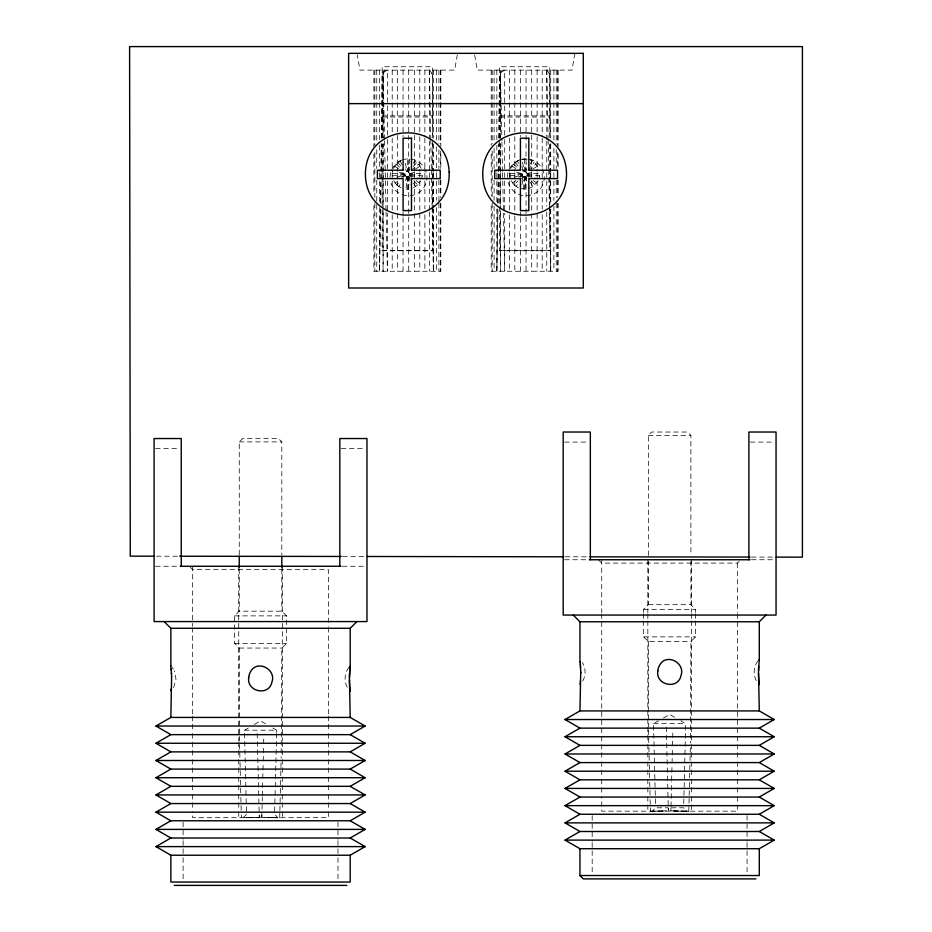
<?xml version="1.0" encoding="UTF-8"?>
<svg xmlns="http://www.w3.org/2000/svg" width="932" height="932" viewBox="0 0 932 932"><rect width="100%" height="100%" fill="white"/><g stroke="black" fill="none" stroke-linecap="round" stroke-linejoin="round"><path stroke-width="0.7" stroke-dasharray="4.66 3.5" d="M239.326 733.542L239.256 648.055L234.561 643.371L234.561 615.877L239.256 611.182L281.825 611.182L286.52 615.877L286.52 643.371L281.825 648.055L281.161 758.24M383.11 210.411L383.099 271.247L383.099 209.024M383.11 204.609L383.11 172.746M383.11 171.302L383.122 143.773M500.437 172.746L500.437 208.954L500.426 172.851M500.449 171.302L500.449 143.773M500.449 137.983L500.461 72.801L504.69 70.11L504.69 138.122M695.598 620.933L695.598 636.859L690.903 641.542L690.449 743.014M379.522 207.58L379.522 271.247L380.361 208.978M380.431 203.188L380.839 172.781M380.862 171.337L381.223 143.819M381.305 138.029L382.155 74.315L384.869 70.11M496.849 209.024L496.849 271.247L497.688 208.978M497.758 203.188L498.166 172.781M498.189 171.337L498.562 143.819M498.632 138.029L499.482 74.315L502.197 70.11M379.522 271.247L380.652 208.954M380.757 203.164L381.316 172.746M381.339 171.302L381.84 143.773M381.945 137.983L383.134 72.801L387.363 70.11L387.363 138.122M496.849 271.247L497.956 210.411M498.096 203.164L498.643 172.746M498.667 171.302L499.168 143.773M499.272 137.983L500.461 72.801L501.917 140.883M264.315 817.411L261.799 817.352L261.869 814.312M279.716 817.795L279.856 811.982M279.891 810.537L280.276 794.553M280.311 793.097L280.707 777.125M280.742 775.669L281.126 759.685M675.537 810.957L670.877 810.84L670.958 807.799L683.634 807.799L686.966 811.236L685.917 811.213M688.795 811.283L689.156 796.755M689.191 795.311L689.575 779.327M689.61 777.871L689.995 761.898M690.029 760.442L690.414 744.458M261.799 817.352L262.3 797.011M262.335 795.672L262.742 779.7M262.777 778.255L263.173 762.388M263.208 761.001L263.605 745.087M263.639 743.654L263.814 736.431M274.637 811.434L276.629 733.542M670.877 810.84L670.947 807.951M670.982 806.506L671.599 781.843M671.634 780.492L672.03 764.531M672.065 763.157L672.461 747.219M672.496 745.81L672.904 729.919M683.75 803.477L685.707 723.675L680.756 720.82M409.894 174.366C404.674 163.554 402.473 183.557 409.894 174.366L422.266 175.938L422.371 173.387L409.917 173.911M527.221 174.366C522.002 163.554 519.8 183.557 527.221 174.366L539.593 175.938L539.698 173.387L527.244 173.911M407.517 176.637L408.577 189.056L407.296 189.114L406.014 189.056L407.074 176.637M524.401 176.637L523.353 189.056L524.623 189.114L525.904 189.056L524.844 176.637M404.698 174.366L392.337 175.938L392.547 170.847M510.2 178.443L509.886 170.847M407.738 171.441L409.847 159.162L407.296 158.941L407.296 171.406M525.066 171.441L526.475 163.251M457.332 54.743L454.63 70.11L359.973 70.11L357.259 54.743M574.916 53.345L571.957 70.11L477.3 70.11L474.341 53.345M421.718 178.443L422.266 175.938M539.045 178.443L539.593 175.938M405.595 180.587L406.643 176.556M521.873 184.606L523.97 176.556M408.169 171.558L410.01 166.339M525.497 171.558L526.417 168.948M521.838 180.202L523.551 176.416M173.62 687.571L176.008 679.195L174.319 670.889M582.698 681.059C585.96 675.444 585.855 668.093 582.418 662.582M393.304 168.401L397.824 162.296L402.275 159.803M510.631 168.401L513.299 164.067L519.602 159.803M408.577 171.744L409.929 169.321M413.307 163.275L414.658 160.863L418.619 164.067L421.299 168.401M529.958 164.486L531.986 160.863L535.947 164.067L538.626 168.401M413.505 187.775L417.734 184.92L420.763 180.82M528.432 188.625L533.069 186.528L538.102 180.82M401.086 187.775L398.849 186.528L401.948 181.938M518.413 187.775L516.177 186.528L518.507 183.08M521.605 178.49L523.167 176.195M348.906 667.394C343.955 673.568 343.815 682.935 348.556 689.272M757.984 660.881C753.033 667.056 752.893 676.422 757.634 682.76M413.295 166.607L416.779 162.296M528.013 169.834L534.106 162.296M398.849 186.528L396.857 184.92L400.69 180.913M511.155 180.82L514.184 184.92L518.017 180.913M246.514 814.312L243.194 817.748L245.011 817.702M239.256 554.75L239.256 441.896L242.6 438.541L278.47 438.541L281.825 441.896L281.825 554.75M648.334 555.472L648.334 435.384L651.689 432.029L687.548 432.029L690.903 435.384L690.903 555.472M643.639 612.254L643.639 609.365L648.334 604.67L648.334 561.262M598.379 559.748L601.734 563.103L737.503 563.103L739.181 561.425M411.338 170.463L418.619 164.067M528.677 170.463L535.947 164.067M393.828 180.82L395.168 182.998L398.512 180.528M402.962 177.231L405.187 175.589M512.495 182.998L515.839 180.528M522.526 175.589L520.289 177.231L520.371 172.851M415.427 169.018L420.146 166.117M532.755 169.018L537.473 166.117M246.444 811.434L244.452 730.187L248.157 728.043M254.354 724.479L260.541 720.902L266.727 724.479M655.487 803.477L653.53 723.675L658.481 720.82M663.433 717.966L669.619 714.39L675.805 717.966M401.249 177.08L404.954 175.204M518.576 177.08L522.293 175.204M396.846 177.231L404.791 174.797M514.173 177.231L522.118 174.797M409.859 173.48L415.276 172.304M527.186 173.48L532.603 172.304M509.664 175.938L522.025 174.366M527.174 159.162L522.083 159.162L524.18 171.441M249.438 817.597L241.353 817.795L241.283 814.894M654.089 811.189L652.272 811.236L655.592 807.799L668.279 807.799L668.361 810.84L665.844 810.898M658.516 811.085L654.648 811.178M249.683 817.585L254.028 817.481M256.766 817.411L259.282 817.352L259.201 814.312M252.036 817.527L257.046 817.411M661.114 811.015L666.124 810.898M650.559 811.283L659.809 811.05M658.761 811.073L663.106 810.968M250.731 817.562L245.559 817.69M382.155 115.883L432.436 115.883M499.482 115.883L549.764 115.883M382.155 117.024L432.436 117.024M499.482 117.024L549.764 117.024M406.014 189.056L408.577 189.056M525.904 189.056L520.825 188.625M382.155 250.405L432.436 250.405M499.482 250.405L549.764 250.405M648.334 435.384L690.903 435.384M239.256 441.896L281.825 441.896M564.617 442.083L588.908 442.083M750.33 442.083L774.62 442.083M155.528 448.595L179.829 448.595M341.252 448.595L364.109 448.595M564.617 559.748L588.908 559.748M751.437 559.748L774.62 559.748M155.528 566.26L179.829 566.26M342.359 566.26L364.109 566.26M648.334 604.67L690.903 604.67L695.598 609.365L695.598 612.254M643.639 609.365L695.598 609.365M234.561 615.877L286.52 615.877M643.639 620.933L643.639 636.859L695.598 636.859M643.639 636.859L648.334 641.542L690.903 641.542M234.561 643.371L286.52 643.371M239.256 648.055L281.825 648.055M653.53 723.675L685.707 723.675M244.452 730.187L276.629 730.187L276.629 732.424M156.46 556.183L178.28 556.218M342.673 556.462L364.494 556.497M565.258 556.8L588.546 556.835M751.483 557.08L774.76 557.115M684.589 811.178L680.721 811.085M272.89 817.632L279.588 817.795M272.82 817.62L264.024 817.411M276.839 817.725L277.876 817.748L274.556 814.312M676.131 810.968L680.477 811.073M685.777 811.213L673.393 810.898M267.053 817.481L271.398 817.585M276.699 817.725L271.643 817.597M685.148 811.189L688.666 811.283M509.559 173.387L522.013 173.911M392.221 173.387L404.686 173.911M516.654 172.304L522.071 173.48M399.327 172.304L404.733 173.48M527.128 174.797L535.073 177.231M409.8 174.797L417.746 177.231M529.656 159.803L531.986 160.863M526.964 175.204L530.681 177.08M409.637 175.204L413.342 177.08M272.913 728.043L276.629 730.187M511.785 166.117L516.503 169.018M394.457 166.117L399.176 169.018M526.731 175.589L528.957 177.231M533.419 180.528L536.75 182.998M409.404 175.589L411.629 177.231M416.08 180.528L419.423 182.998M514.184 184.92L516.177 186.528M513.299 164.067L520.58 170.463M395.972 164.067L403.253 170.463M190.14 567.099L192.656 569.615L328.425 569.615L328.425 626.188M531.228 180.913L535.061 184.92M413.901 180.913L417.734 184.92M395.168 182.998L396.857 184.92M515.151 162.296L518.635 166.607M397.824 162.296L403.917 169.834M546.769 139.567L546.769 70.11L549.764 74.315L550.078 138.029M429.442 139.567L429.442 70.11L432.436 74.315L432.739 138.029M172.21 667.44L173.34 669.094M529.97 181.938L533.069 186.528M408.764 176.195L410.313 178.49M413.412 183.08L415.742 186.528M547.061 70.11L549.764 74.315M429.734 70.11L432.436 74.315M517.272 160.863L518.623 163.275M522.002 169.321L523.353 171.744M399.945 160.863L401.972 164.486M525.706 176.416L526.848 178.932M408.379 176.416L410.092 180.202M521.908 166.339L523.749 171.558M405.502 168.948L406.422 171.558M525.287 176.556L526.685 181.926M407.96 176.556L410.057 184.606M405.455 163.251L406.853 171.441M666.264 727.03L668.361 810.84M648.474 729.931L648.858 745.915M648.893 747.371L649.278 763.343M649.313 764.799L649.697 780.783M649.732 782.228L650.117 798.211M650.152 799.668L650.431 811.283M257.185 733.542L259.282 817.352M239.396 736.443L239.99 761.141M240.025 762.597L240.409 778.581M240.444 780.026L240.829 796.01M240.864 797.466L241.248 813.438M501.94 142.328L502.558 171.302M502.593 172.746L503.431 211.855M503.455 213.3L504.69 271.247L504.69 213.358M384.555 139.427L383.134 72.801L383.122 137.983L383.099 70.11M384.578 140.883L385.231 171.302M385.265 172.746L386.069 210.411M386.093 211.855L387.363 271.247L387.363 213.358M546.769 70.11L548.109 138.122M548.133 139.567L548.703 168.506M548.727 169.95L549.402 204.679M549.437 206.123L550.707 271.247L550.707 209.024M429.442 70.11L430.77 138.122M430.805 139.567L431.365 168.506M431.4 169.95L432.11 206.123M432.133 207.58L433.38 271.247L433.38 209.024M550.101 143.819L550.23 171.337M550.241 172.781L550.381 203.188M550.416 208.978L550.707 271.247M432.774 143.819L432.902 171.337M432.914 172.781L433.077 207.533M433.077 208.978L433.38 271.247M648.334 641.542L648.404 727.03M747.056 815.617L747.056 841.293M747.056 842.726L747.056 874.111M737.503 563.103L737.503 612.429M737.503 613.873L737.503 742.99M737.503 744.435L737.503 760.396M737.503 761.852L737.503 777.801M737.503 779.257L737.503 795.217M737.503 796.662L737.503 811.166L601.734 811.166L601.734 796.662M695.598 613.71L695.598 619.489M691.404 559.748L691.404 612.347M691.404 613.78L691.404 619.524M691.404 620.957L691.404 742.827M691.404 744.284L691.404 760.279M691.404 761.735L691.404 777.731M691.404 779.187L691.404 795.171M691.404 796.627L691.404 811.166M690.903 561.262L690.903 604.67M647.833 559.748L647.833 612.347M647.833 613.78L647.833 619.524M647.833 620.957L647.833 742.827M647.833 744.284L647.833 760.279M647.833 761.735L647.833 777.731M647.833 779.187L647.833 795.171M647.833 796.627L647.833 811.166M643.639 613.71L643.639 619.489M601.734 559.748L601.734 612.429M601.734 613.873L601.734 742.99M601.734 744.435L601.734 760.396M601.734 761.852L601.734 777.801M601.734 779.257L601.734 795.217M592.181 815.617L592.181 841.293M592.181 842.726L592.181 875.532M558.152 70.11L558.152 146.802M558.152 154.036L558.152 168.506M558.152 180.086L558.152 194.555M558.152 203.234L558.152 271.247L491.222 271.247L491.222 203.234M557.662 70.11L557.662 145.357M557.662 152.592L557.662 168.506M557.662 180.086L557.662 197.444M557.662 203.234L557.662 271.247M556.229 70.11L556.229 143.901M556.229 149.691L556.229 168.506M556.229 180.086L556.229 197.444M556.229 203.234L556.229 271.247M553.888 70.11L553.888 141.012M553.888 148.246L553.888 171.395M553.888 172.851L553.888 200.345M553.888 206.123L553.888 271.247M550.707 70.11L550.707 138.122M550.707 143.901L550.707 171.395M550.707 172.851L550.707 203.234M549.764 137.587L549.764 66.754L499.482 66.754L499.482 250.731L549.764 250.731L549.764 143.19M546.769 141.012L546.769 171.395M546.769 172.851L546.769 206.123M546.769 211.913L546.769 271.247M542.203 70.11L542.203 136.666M542.203 138.122L542.203 171.395M542.203 172.851L542.203 209.024M542.203 214.814L542.203 271.247M537.123 70.11L537.123 135.222M537.123 136.666L537.123 171.395M537.123 172.851L537.123 271.247M531.694 70.11L531.694 133.777M531.694 135.222L531.694 171.395M531.694 172.851L531.694 271.247M526.044 70.11L526.044 271.247M524.623 158.941L524.623 171.406M524.623 176.649L524.623 189.114M520.371 70.11L520.371 136.666M520.371 211.913L520.371 216.259M520.371 217.704L520.371 271.247M514.813 70.11L514.813 135.222M514.813 136.666L514.813 171.395M514.813 172.851L514.813 214.814M514.813 216.259L514.813 271.247M509.536 70.11L509.536 132.332M509.536 138.122L509.536 171.395M509.536 172.851L509.536 213.358M509.536 214.814L509.536 271.247M504.69 139.567L504.69 171.395M504.69 172.851L504.69 211.913M500.426 70.11L500.426 138.122M500.426 143.901L500.426 171.395M496.849 70.11L496.849 139.567M496.849 145.357L496.849 171.395M496.849 172.851L496.849 201.79M494.077 70.11L494.077 142.456M494.077 148.246L494.077 168.506M494.077 180.086L494.077 200.345M494.077 206.123L494.077 271.247M492.189 70.11L492.189 143.901M492.189 151.135L492.189 197.444M492.189 203.234L492.189 271.247M491.222 70.11L491.222 145.357M491.222 154.036L491.222 196M440.824 70.11L440.824 146.802M440.824 154.036L440.824 168.506M440.824 180.086L440.824 196M440.824 203.234L440.824 271.247L373.895 271.247L373.895 203.234M440.335 70.11L440.335 143.901M440.335 151.135L440.335 168.506M440.335 180.086L440.335 197.444M440.335 203.234L440.335 271.247M438.902 70.11L438.902 143.901M438.902 149.691L438.902 168.506M438.902 180.086L438.902 201.79M438.902 203.234L438.902 271.247M436.56 70.11L436.56 141.012M436.56 146.802L436.56 171.395M436.56 172.851L436.56 200.345M436.56 207.58L436.56 271.247M433.38 70.11L433.38 138.122M433.38 143.901L433.38 171.395M433.38 172.851L433.38 207.58M429.442 141.012L429.442 171.395M429.442 172.851L429.442 210.469M429.442 211.913L429.442 271.247M424.875 70.11L424.875 136.666M424.875 138.122L424.875 171.395M424.875 172.851L424.875 209.024M424.875 214.814L424.875 271.247M419.796 70.11L419.796 135.222M419.796 136.666L419.796 171.395M419.796 172.851L419.796 271.247M414.356 70.11L414.356 133.777M414.356 135.222L414.356 171.395M414.356 172.851L414.356 271.247M408.717 70.11L408.717 271.247M407.296 176.649L407.296 189.114M403.043 70.11L403.043 136.666M403.043 172.851L403.043 177.185M403.043 211.913L403.043 216.259M403.043 217.704L403.043 271.247M397.486 70.11L397.486 171.395M397.486 172.851L397.486 271.247M392.209 70.11L392.209 132.332M392.209 138.122L392.209 171.395M392.209 172.851L392.209 213.358M392.209 214.814L392.209 271.247M387.363 139.567L387.363 171.395M387.363 172.851L387.363 211.913M383.099 143.901L383.099 171.395M383.099 172.851L383.099 207.58M382.155 137.587L382.155 66.754L432.436 66.754L432.436 250.731L382.155 250.731L382.155 143.19M379.522 70.11L379.522 139.567M379.522 145.357L379.522 171.395M379.522 172.851L379.522 201.79M376.749 70.11L376.749 142.456M376.749 149.691L376.749 168.506M376.749 180.086L376.749 203.234M376.749 204.679L376.749 271.247M374.85 70.11L374.85 145.357M374.85 152.592L374.85 197.444M374.85 203.234L374.85 271.247M373.895 70.11L373.895 146.802M373.895 154.036L373.895 194.555M337.978 822.129L337.978 839.243M337.978 840.676L337.978 856.368M337.978 857.789L337.978 880.624M328.425 627.644L328.425 714.681M328.425 716.137L328.425 732.098M328.425 733.542L328.425 740.8M328.425 742.245L328.425 758.205M328.425 759.662L328.425 775.61M328.425 777.067L328.425 793.027M328.425 794.472L328.425 810.432M328.425 811.877L328.425 817.679L192.656 817.679L192.656 811.877M282.326 566.26L282.326 740.614M282.326 742.07L282.326 758.066M282.326 759.522L282.326 775.517M282.326 776.973L282.326 792.969M282.326 794.413L282.326 810.409M282.326 811.865L282.326 817.679M281.825 569.219L281.825 611.182M239.256 569.219L239.256 611.182M238.743 566.26L238.743 740.614M238.743 742.07L238.743 758.066M238.743 759.522L238.743 775.517M238.743 776.973L238.743 792.969M238.743 794.413L238.743 810.409M238.743 811.865L238.743 817.679M192.656 566.26L192.656 626.188M192.656 627.644L192.656 714.681M192.656 716.137L192.656 732.098M192.656 733.542L192.656 740.8M192.656 742.245L192.656 758.205M192.656 759.662L192.656 775.61M192.656 777.067L192.656 793.027M192.656 794.472L192.656 810.432M183.103 822.129L183.103 839.243M183.103 840.676L183.103 856.368M183.103 857.789L183.103 882.045M403.055 159.721A18.442 18.442 0 0 1 426.378 172.793A18.442 18.442 0 0 1 412.142 195.417A18.442 18.442 0 0 1 390.275 180.051M390.065 177.336A18.442 18.442 0 0 1 401.739 160.188M507.404 177.336A18.442 18.442 0 0 1 534.257 160.933A18.442 18.442 0 0 1 536.576 192.33A18.442 18.442 0 0 1 507.602 180.051M500.437 210.411L500.426 271.247L500.426 210.469"/><path stroke-width="1.4" d="M356.921 621.574L350.211 628.284L350.211 665.867L349.43 678.578L350.211 717.43L365.134 726.04L350.211 734.649L170.859 734.649L155.947 743.258L170.859 751.879L350.211 751.879L365.134 760.489L350.211 769.098L170.859 769.098L155.947 777.719L170.859 786.328L350.211 786.328L365.134 777.719L350.211 769.098M579.949 762.586L565.025 771.207L579.949 779.816L759.289 779.816L774.212 771.207L759.289 762.586L579.949 762.586L565.025 753.976L579.949 745.367L759.289 745.367L774.212 736.746L759.289 728.137L579.949 728.137L565.025 719.527L579.949 710.918L580.729 672.054L579.949 659.355L579.949 621.772L573.238 615.062M580.718 673.23L580.729 672.054M765.999 615.062L759.289 621.772L759.289 659.355L758.508 672.065L759.289 710.918L774.212 719.527L759.289 728.137M349.535 673.894L349.593 672.776M758.671 666.264L758.613 667.382A13.677 1.759 90 0 0 758.508 670.865M349.651 671.716L349.721 670.714M580.275 681.688L580.356 680.838M170.859 734.649L155.947 726.04L170.859 717.43L171.616 676.213M349.873 668.931L349.954 668.174M171.127 688.958L170.94 690.659M580.135 683.109L580.019 684.135M350.199 665.926L350.083 666.951M759.277 659.413L759.161 660.438M170.859 769.098L155.947 760.489L170.859 751.879M350.211 786.328L365.134 794.938L350.211 803.559L170.859 803.559L155.947 794.938L170.859 786.328M350.211 803.559L365.134 812.168L350.211 820.777L170.859 820.777L155.947 812.168L170.859 803.559M170.859 838.008L155.947 846.617L170.859 855.227L350.211 855.227L365.134 846.617L350.211 838.008L170.859 838.008L155.947 829.387L170.859 820.777M350.211 751.879L365.134 743.258L350.211 734.649M350.211 838.008L365.134 829.387L350.211 820.777M579.949 745.367L565.025 736.746L579.949 728.137M579.949 797.046L565.025 805.656L579.949 814.265L759.289 814.265L774.212 805.656L759.289 797.046L579.949 797.046L565.025 788.425L579.949 779.816M579.949 831.495L565.025 840.105L579.949 848.714L759.289 848.714L774.212 840.105L759.289 831.495L579.949 831.495L565.025 822.874L579.949 814.265M759.289 762.586L774.212 753.976L759.289 745.367M759.289 797.046L774.212 788.425L759.289 779.816M759.289 831.495L774.212 822.874L759.289 814.265M348.638 103.627L583.292 103.627M589.245 559.748L749.992 559.748M180.167 566.26L340.902 566.26M579.949 621.772L759.289 621.772M164.16 621.574L170.859 628.284L350.211 628.284M579.949 710.918L759.289 710.918M170.859 717.43L350.211 717.43M565.025 719.527L774.212 719.527M155.947 726.04L365.134 726.04M565.025 736.746L774.212 736.746M155.947 743.258L365.134 743.258M565.025 753.976L774.212 753.976M155.947 760.489L365.134 760.489M565.025 771.207L774.212 771.207M155.947 777.719L365.134 777.719M565.025 788.425L774.212 788.425M155.947 794.938L365.134 794.938M565.025 805.656L774.212 805.656M155.947 812.168L365.134 812.168M565.025 822.874L774.212 822.874M155.947 829.387L365.134 829.387M565.025 840.105L774.212 840.105M155.947 846.617L365.134 846.617M579.949 848.714L579.949 875.532L759.289 875.532L759.289 848.714M755.945 878.888L583.292 878.888L579.949 875.532M174.214 885.4L346.855 885.4M153.547 556.183L130.27 556.148L129.595 46.6L802.405 46.6L802.405 557.15L776.216 557.115M179.736 556.218L341.217 556.462M367.406 556.497L563.813 556.8M589.991 556.835L750.027 557.068M759.277 684.682L758.963 681.7M350.211 691.264L349.884 688.212M170.859 628.284L170.871 665.926M170.859 665.867L171.616 676.213M580.205 661.662L580.275 662.407M171.197 668.931L171.278 669.782M758.881 680.849L758.613 676.714A13.654 1.759 -90 0 1 758.508 673.242M349.803 687.362L349.535 683.226A13.654 1.759 -90 0 1 349.43 679.754M580.426 664.201L580.496 665.203M580.566 666.264L580.624 667.37M171.488 672.776L171.546 673.894M748.897 559.748L748.897 432.029L776.053 432.029L776.053 615.062L563.184 615.062L563.184 432.029L590.34 432.029L590.34 559.748M350.211 855.227L350.211 882.045L170.859 882.045L170.859 855.227M339.819 566.26L339.819 438.541L366.975 438.541L366.975 621.574L154.106 621.574L154.106 438.541L181.251 438.541L181.251 566.26M281.825 556.206L281.825 567.774M239.256 556.206L239.256 567.774M349.43 677.378A13.677 1.759 90 0 1 349.535 673.871M248.751 677.389C246.223 691.73 269.022 696.717 271.911 682.096C276.618 669.386 257.232 659.134 250.557 671.704A13.13 13.06 86.3 0 0 249.17 675.036L248.751 677.389M449.166 172.245C450.96 229.4 363.631 229.4 365.437 172.245C367.651 119.692 446.941 119.692 449.166 172.245M566.493 172.245C568.299 229.4 480.959 229.4 482.764 172.245C484.978 119.692 564.268 119.692 566.493 172.245M657.829 670.877C655.301 685.218 678.1 690.204 680.989 675.583C685.707 662.873 666.31 652.621 659.646 665.192A13.13 13.06 86.3 0 0 658.248 668.524L657.829 670.877M583.292 53.345L348.638 53.345L348.638 288L583.292 288L583.292 53.345M411.49 138.239L403.102 138.239L403.102 170.23L377.39 170.23L377.39 178.606L403.102 178.606L403.102 210.597L411.49 210.597L411.49 178.606L440.23 178.606L440.23 170.23L411.49 170.23L411.49 138.239M528.817 138.239L520.44 138.239L520.44 170.23L494.729 170.23L494.729 178.606L520.44 178.606L520.44 210.597L528.817 210.597L528.817 178.606L557.557 178.606L557.557 170.23L528.817 170.23L528.817 138.239"/></g></svg>
